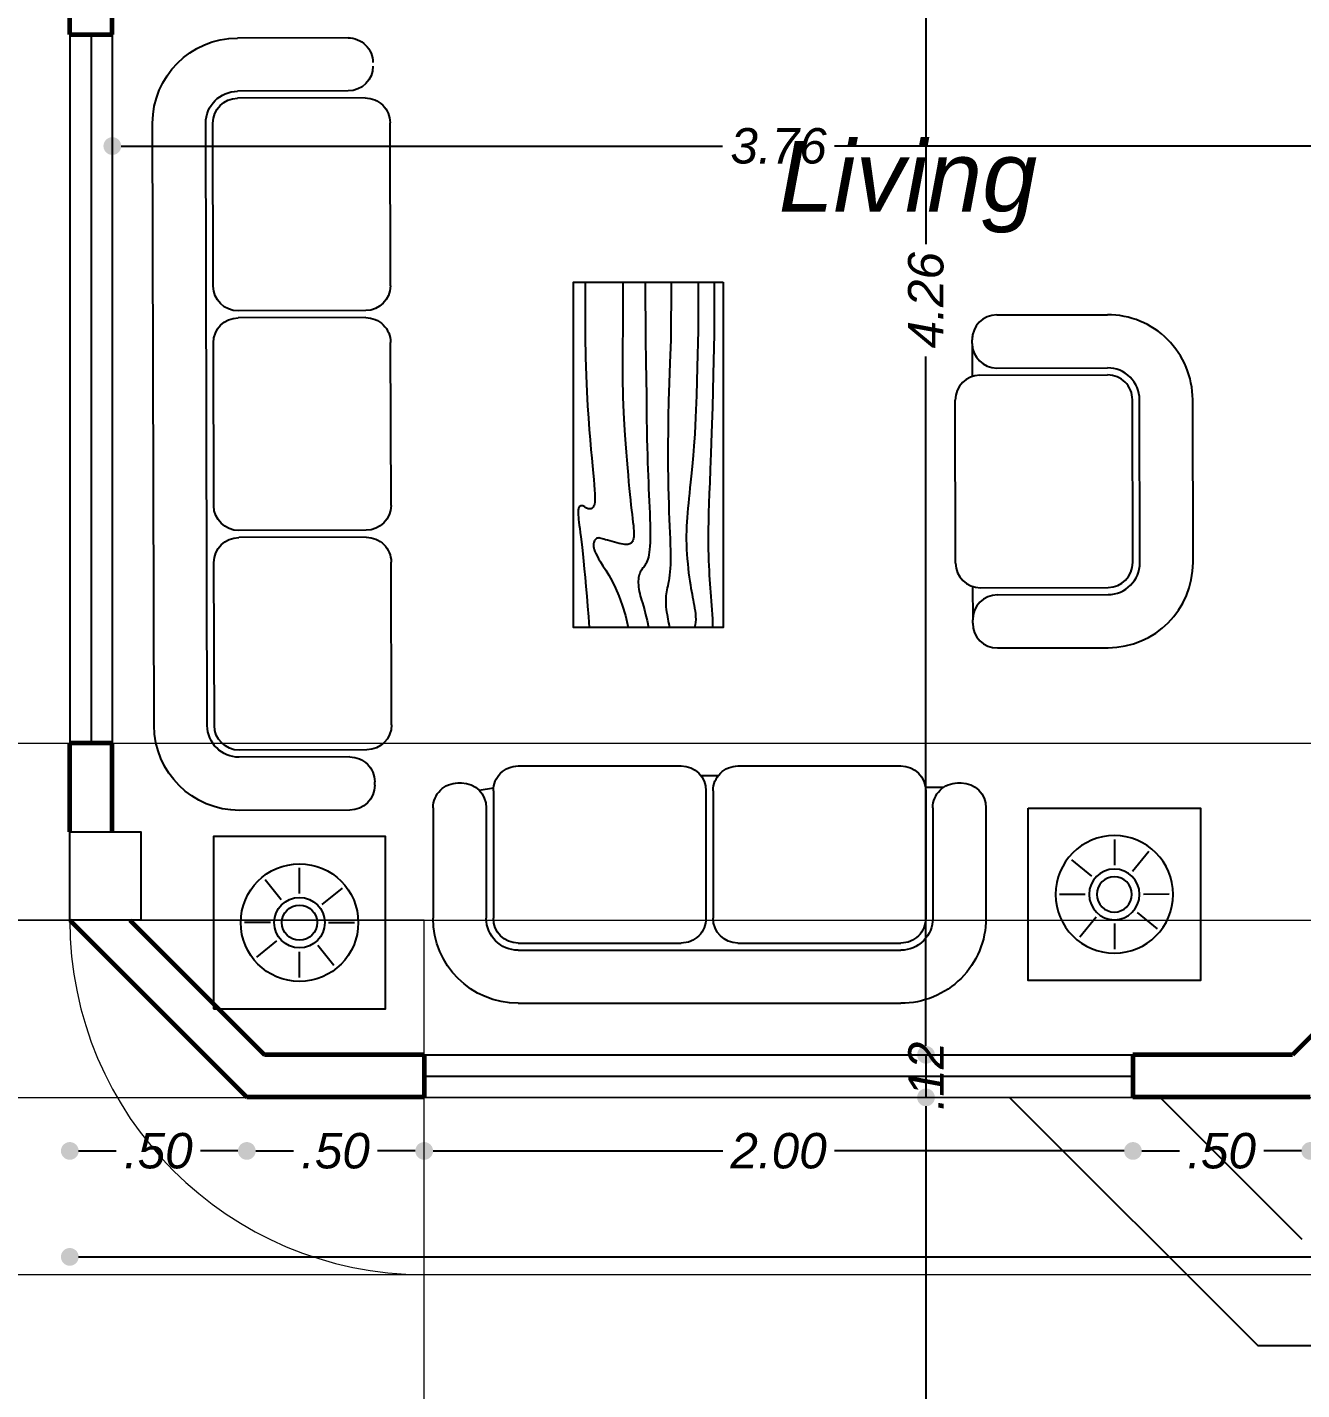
# Model space of a CAD drawing. Header units: metres. Extents: x 539 to 782, y 164 to 633.
# Drawn here: x 683.043 to 686.64, y 356.751 to 360.597 of the extents above; entities that cross this region are included whole.
import ezdxf

# ---------------------------------------------------------------- set-up
doc = ezdxf.new("R2010")
doc.units = ezdxf.units.M
doc.header["$PDMODE"] = 35
for name, color, linetype in [('ALUMINIO', 9, 'Continuous'), ('COLUMNAS', 6, 'Continuous'), ('Losa', 7, 'Continuous'), ('Mobiliario Sanit', 40, 'Continuous'), ('TEXTO', 134, 'Continuous')]:
    doc.layers.add(name, color=color, linetype=linetype)
for name, color, linetype, lineweight in [('auxiliares', 251, 'Continuous', 20), ('cota', 1, 'Continuous', 15), ('Mobiliario', 42, 'Continuous', 9), ('MURO', 4, 'Continuous', 60), ('ventanas', 2, 'Continuous', 25)]:
    doc.layers.add(name, color=color, linetype=linetype, lineweight=lineweight)
doc.styles.add('ARIAL', font='ariali.ttf')
doc.styles.add('STYLE1', font='ariali.ttf')
doc.dimstyles.new('C_50', dxfattribs={"dimscale": 0.5, "dimtxt": 0.2, "dimasz": 0.1, "dimexe": 0.1, "dimexo": 0.1, "dimgap": 0.05, "dimtad": 0, "dimzin": 4, "dimdsep": 46, "dimtxsty": 'ARIAL', "dimblk": 'DOT', "dimcen": 0.09, "dimse1": 1, "dimse2": 1, "dimclrd": 1, "dimclre": 1, "dimclrt": 2, "dimadec": 0, "dimazin": 0, "dimtfac": 1, "dimtix": 1, "dimtmove": 2, "dimatfit": 3, "dimfxl": 1, "dimtolj": 1, "dimtzin": 0, "dimarcsym": 0})

# ---------------------------------------------------------------- blocks, each defined once
blk = doc.blocks.new('A$C37B172D0')
for p, q in [((0.1179, 0.94), (0.43, 0.94)), ((0.0479, 0.86), (0.0479, 0.87)), ((0.0481, 0.8793), (0.0481, 0.8745)), ((0.0481, 0.8555), (0.0481, 0.7665)), ((0.07, 0.77), (0.43, 0.77)), ((0.1179, 0.79), (0.43, 0.79)), ((0, 0.24), (0, 0.7)), ((0.5, 0.24), (0.5, 0.7)), ((0.52, 0.24), (0.52, 0.7)), ((0.67, 0.24), (0.67, 0.7)), ((0.048, 0.1735), (0.048, 0.0836)), ((0.07, 0.17), (0.43, 0.17)), ((0.1179, 0.15), (0.43, 0.15)), ((0.0479, 0.07), (0.0479, 0.08)), ((0.1179, 0), (0.43, 0))]:
    blk.add_line(p, q)
for centre, radius, start, end in [((0.1179, 0.87), 0.07, 90, 180), ((0.43, 0.7), 0.24, 360, 90), ((0.1179, 0.86), 0.07, 180, 270), ((0.07, 0.7), 0.07, 90, 180), ((0.43, 0.7), 0.09, 360, 90), ((0.43, 0.7), 0.07, 360, 90), ((0.07, 0.24), 0.07, 180, 270), ((0.43, 0.24), 0.24, 270, 360), ((0.43, 0.24), 0.07, 270, 360), ((0.43, 0.24), 0.09, 270, 360), ((0.1179, 0.08), 0.07, 90, 180), ((0.1179, 0.07), 0.07, 180, 270)]:
    blk.add_arc(centre, radius, start, end)
blk = doc.blocks.new('A$C64280930')
for p, q in [((0.2026, 0.271), (0.2027, 0.3317)), ((0.1215, 0.3032), (0.1595, 0.2559)), ((0.256, 0.2454), (0.3033, 0.2833)), ((0.0733, 0.2025), (0.134, 0.2025)), ((0.271, 0.2025), (0.3317, 0.2025)), ((0.1017, 0.1217), (0.149, 0.1596)), ((0.2023, 0.0733), (0.2024, 0.134)), ((0.2455, 0.1491), (0.2835, 0.1018))]:
    blk.add_line(p, q)
blk.add_lwpolyline([(0, 0.405), (0, 0), (0.405, 0), (0.405, 0.405)], close=True)
for radius in [0.1382, 0.0595, 0.0415]:
    blk.add_circle((0.2025, 0.2025), radius)
blk = doc.blocks.new('A$C2C9B10F6')
for p, q in [((0.24, 0.67), (0.7, 0.67)), ((0.86, 0.67), (1.32, 0.67)), ((1.48, 0.67), (1.94, 0.67)), ((0.07, 0.6221), (0.08, 0.6221)), ((0.17, 0.6), (0.17, 0.24)), ((0.77, 0.6), (0.77, 0.24)), ((0.79, 0.6), (0.79, 0.24)), ((1.39, 0.6), (1.39, 0.24)), ((1.41, 0.6), (1.41, 0.24)), ((2.01, 0.6), (2.01, 0.24)), ((0, 0.5521), (0, 0.24)), ((0.15, 0.5521), (0.15, 0.24)), ((2.03, 0.5521), (2.03, 0.24)), ((2.18, 0.5521), (2.18, 0.24)), ((0.24, 0.17), (0.7, 0.17)), ((0.86, 0.17), (1.32, 0.17)), ((1.48, 0.17), (1.94, 0.17)), ((0.24, 0.15), (1.94, 0.15)), ((0.24, 0), (1.94, 0))]:
    blk.add_line(p, q)
for centre, radius, start, end in [((0.24, 0.6), 0.07, 90, 180), ((0.7, 0.6), 0.07, 0, 90), ((0.86, 0.6), 0.07, 90, 180), ((1.32, 0.6), 0.07, 0, 90), ((1.48, 0.6), 0.07, 90, 180), ((1.94, 0.6), 0.07, 0, 90), ((0.07, 0.5521), 0.07, 90, 180), ((0.08, 0.5521), 0.07, 0, 90), ((2.1, 0.5521), 0.07, 90, 180), ((2.11, 0.5521), 0.07, 0, 90), ((0.24, 0.24), 0.24, 180, 270), ((0.24, 0.24), 0.09, 180, 270), ((0.24, 0.24), 0.07, 180, 270), ((0.7, 0.24), 0.07, 270, 0), ((0.86, 0.24), 0.07, 180, 270), ((1.32, 0.24), 0.07, 270, 0), ((1.48, 0.24), 0.07, 180, 270), ((1.94, 0.24), 0.24, 270, 0), ((1.94, 0.24), 0.09, 270, 0), ((1.94, 0.24), 0.07, 270, 0)]:
    blk.add_arc(centre, radius, start, end)
blk = doc.blocks.new('A$C23F449F7')
for p, q in [((0.5515, 1.5614), (0.2394, 1.5614)), ((0.6215, 1.4814), (0.6215, 1.4914)), ((0.6088, 1.4412), (0.6089, 1.3907)), ((0.5515, 1.4114), (0.2394, 1.4114)), ((0.5994, 1.3914), (0.2394, 1.3914)), ((-0.0006, 0.2414), (-0.0006, 1.3214)), ((0.1494, 0.2414), (0.1494, 1.3214)), ((0.1694, 0.8614), (0.1694, 1.3214)), ((0.6694, 0.8614), (0.6694, 1.3214)), ((0.5994, 0.7914), (0.2394, 0.7914)), ((0.5994, 0.7714), (0.2394, 0.7714)), ((0.6416, 0.8055), (0.6417, 0.7572)), ((0.1694, 0.2414), (0.1694, 0.7014)), ((0.6694, 0.2414), (0.6694, 0.7014)), ((0.5994, 0.1714), (0.2394, 0.1714)), ((0.601, 0.1309), (0.6081, 0.1719)), ((0.5515, 0.1514), (0.2394, 0.1514)), ((0.6215, 0.0714), (0.6215, 0.0814)), ((0.5515, 0.0014), (0.2394, 0.0014))]:
    blk.add_line(p, q)
for centre, radius, start, end in [((0.2394, 1.3214), 0.24, 90, 180), ((0.5515, 1.4914), 0.07, 0, 90), ((0.5515, 1.4814), 0.07, 270, 0), ((0.2394, 1.3214), 0.09, 90, 180), ((0.2394, 1.3214), 0.07, 90, 180), ((0.5994, 1.3214), 0.07, 0, 90), ((0.2394, 0.8614), 0.07, 180, 270), ((0.5994, 0.8614), 0.07, 270, 0), ((0.2394, 0.7014), 0.07, 90, 180), ((0.5994, 0.7014), 0.07, 0, 90), ((0.2394, 0.2414), 0.24, 180, 270), ((0.2394, 0.2414), 0.09, 180, 270), ((0.2394, 0.2414), 0.07, 180, 270), ((0.5994, 0.2414), 0.07, 270, 0), ((0.5515, 0.0814), 0.07, 0, 90), ((0.5515, 0.0714), 0.07, 270, 0)]:
    blk.add_arc(centre, radius, start, end)
blk = doc.blocks.new('_Dot')
at = {"color": 0, "linetype": 'ByBlock', "lineweight": -2}
blk.add_line((-0.5, 0), (-1, 0), dxfattribs=at)
at = {"color": 0, "linetype": 'ByBlock', "const_width": 0.5}
blk.add_lwpolyline([(-0.25, 0, 1), (0.25, 0, 1)], format="xyb", close=True, dxfattribs=at)
blk = doc.blocks.new('*D74')
at = {"layer": 'cota', "color": 1, "lineweight": -2, "transparency": 16777216}
for p, q in [((683.3333, 360.2616), (685.0053, 360.2616)), ((686.9933, 360.2616), (685.3212, 360.2616))]:
    blk.add_line(p, q, dxfattribs=at)
at = {"layer": 'Defpoints', "color": 0, "transparency": 16777216}
for p in [(687.0433, 360.2616), (683.2833, 359.5762), (687.0433, 359.5762)]:
    blk.add_point(p, dxfattribs=at)
at = {"layer": 'cota', "color": 1, "lineweight": -2, "transparency": 16777216, "xscale": 0.05, "yscale": 0.05, "zscale": 0.05, "rotation": 180}
blk.add_blockref('_Dot', (683.2833, 360.2616), dxfattribs=at)
at = {"layer": 'cota', "color": 1, "lineweight": -2, "transparency": 16777216, "xscale": 0.05, "yscale": 0.05, "zscale": 0.05}
blk.add_blockref('_Dot', (687.0433, 360.2616), dxfattribs=at)
at = {"layer": 'cota', "color": 2, "transparency": 16777216, "insert": (685.1633, 360.2616), "char_height": 0.1, "attachment_point": 5, "style": 'ARIAL'}
blk.add_mtext('\\A1;3.76', dxfattribs=at)
blk = doc.blocks.new('*D84')
at = {"layer": 'cota', "color": 1, "lineweight": -2, "transparency": 16777216}
for p, q in [((685.5793, 361.9065), (685.5793, 359.9851)), ((685.5793, 357.7465), (685.5793, 359.6679))]:
    blk.add_line(p, q, dxfattribs=at)
at = {"layer": 'Defpoints', "color": 0, "transparency": 16777216}
for p in [(684.5307, 361.9565), (685.5793, 361.9565), (685.4107, 357.6965)]:
    blk.add_point(p, dxfattribs=at)
at = {"layer": 'cota', "color": 1, "lineweight": -2, "transparency": 16777216, "xscale": 0.05, "yscale": 0.05, "zscale": 0.05}
for p, rotation in [((685.5793, 361.9565), 90), ((685.5793, 357.6965), 270)]:
    blk.add_blockref('_Dot', p, dxfattribs=dict(at, rotation=rotation))
at = {"layer": 'cota', "color": 2, "transparency": 16777216, "insert": (685.5793, 359.8265), "char_height": 0.1, "attachment_point": 5, "rotation": 90, "style": 'ARIAL'}
blk.add_mtext('\\A1;4.26', dxfattribs=at)
blk = doc.blocks.new('*D111')
at = {"layer": 'cota', "color": 1, "lineweight": -2, "transparency": 16777216}
for p, q in [((682.8437, 362.0262), (682.8437, 361.4775)), ((682.8437, 360.6262), (682.8437, 361.175))]:
    blk.add_line(p, q, dxfattribs=at)
at = {"layer": 'Defpoints', "color": 0, "transparency": 16777216}
for p in [(683.1633, 362.0762), (682.8437, 360.5762), (683.1633, 360.5762)]:
    blk.add_point(p, dxfattribs=at)
at = {"layer": 'cota', "color": 1, "lineweight": -2, "transparency": 16777216, "xscale": 0.05, "yscale": 0.05, "zscale": 0.05}
for p, rotation in [((682.8437, 362.0762), 90), ((682.8437, 360.5762), 270)]:
    blk.add_blockref('_Dot', p, dxfattribs=dict(at, rotation=rotation))
at = {"layer": 'cota', "color": 2, "transparency": 16777216, "insert": (682.8437, 361.3262), "char_height": 0.1, "attachment_point": 5, "rotation": 90, "style": 'ARIAL'}
blk.add_mtext('\\A1;1.50', dxfattribs=at)
blk = doc.blocks.new('*D383')
at = {"layer": 'cota', "color": 1, "lineweight": -2, "transparency": 16777216}
for p, q in [((682.8448, 358.5262), (682.8448, 358.445)), ((682.8448, 358.1262), (682.8448, 358.2075))]:
    blk.add_line(p, q, dxfattribs=at)
at = {"layer": 'Defpoints', "color": 0, "transparency": 16777216}
for p in [(683.1633, 358.5762), (682.8448, 358.0762), (683.1633, 358.0762)]:
    blk.add_point(p, dxfattribs=at)
at = {"layer": 'cota', "color": 1, "lineweight": -2, "transparency": 16777216, "xscale": 0.05, "yscale": 0.05, "zscale": 0.05}
for p, rotation in [((682.8448, 358.5762), 90), ((682.8448, 358.0762), 270)]:
    blk.add_blockref('_Dot', p, dxfattribs=dict(at, rotation=rotation))
at = {"layer": 'cota', "color": 2, "transparency": 16777216, "insert": (682.8448, 358.3262), "char_height": 0.1, "attachment_point": 5, "rotation": 90, "style": 'ARIAL'}
blk.add_mtext('\\A1;.50', dxfattribs=at)
blk = doc.blocks.new('*D384')
at = {"layer": 'cota', "color": 1, "lineweight": -2, "transparency": 16777216}
for p, q in [((682.8448, 358.0262), (682.8448, 357.9451)), ((682.8448, 357.6265), (682.8448, 357.7076))]:
    blk.add_line(p, q, dxfattribs=at)
at = {"layer": 'Defpoints', "color": 0, "transparency": 16777216}
for p in [(683.1633, 358.0762), (682.8448, 357.5765), (683.6628, 357.5765)]:
    blk.add_point(p, dxfattribs=at)
at = {"layer": 'cota', "color": 1, "lineweight": -2, "transparency": 16777216, "xscale": 0.05, "yscale": 0.05, "zscale": 0.05}
for p, rotation in [((682.8448, 358.0762), 90), ((682.8448, 357.5765), 270)]:
    blk.add_blockref('_Dot', p, dxfattribs=dict(at, rotation=rotation))
at = {"layer": 'cota', "color": 2, "transparency": 16777216, "insert": (682.8448, 357.8264), "char_height": 0.1, "attachment_point": 5, "rotation": 90, "style": 'ARIAL'}
blk.add_mtext('\\A1;.50', dxfattribs=at)
blk = doc.blocks.new('*D385')
at = {"layer": 'cota', "color": 1, "lineweight": -2, "transparency": 16777216}
for p, q in [((683.2133, 357.4251), (683.2943, 357.4251)), ((683.6128, 357.4251), (683.5317, 357.4251))]:
    blk.add_line(p, q, dxfattribs=at)
at = {"layer": 'Defpoints', "color": 0, "transparency": 16777216}
for p in [(683.1633, 358.2799), (683.6628, 357.7801), (683.6628, 357.4251)]:
    blk.add_point(p, dxfattribs=at)
at = {"layer": 'cota', "color": 1, "lineweight": -2, "transparency": 16777216, "xscale": 0.05, "yscale": 0.05, "zscale": 0.05, "rotation": 180}
blk.add_blockref('_Dot', (683.1633, 357.4251), dxfattribs=at)
at = {"layer": 'cota', "color": 1, "lineweight": -2, "transparency": 16777216, "xscale": 0.05, "yscale": 0.05, "zscale": 0.05}
blk.add_blockref('_Dot', (683.6628, 357.4251), dxfattribs=at)
at = {"layer": 'cota', "color": 2, "transparency": 16777216, "insert": (683.413, 357.4251), "char_height": 0.1, "attachment_point": 5, "style": 'ARIAL'}
blk.add_mtext('\\A1;.50', dxfattribs=at)
blk = doc.blocks.new('*D386')
at = {"layer": 'cota', "color": 1, "lineweight": -2, "transparency": 16777216}
for p, q in [((683.7128, 357.4251), (683.7943, 357.4251)), ((684.1133, 357.4251), (684.0317, 357.4251))]:
    blk.add_line(p, q, dxfattribs=at)
at = {"layer": 'Defpoints', "color": 0, "transparency": 16777216}
for p in [(683.6628, 357.7801), (684.1633, 357.4251), (684.1633, 357.4251)]:
    blk.add_point(p, dxfattribs=at)
at = {"layer": 'cota', "color": 1, "lineweight": -2, "transparency": 16777216, "xscale": 0.05, "yscale": 0.05, "zscale": 0.05, "rotation": 180}
blk.add_blockref('_Dot', (683.6628, 357.4251), dxfattribs=at)
at = {"layer": 'cota', "color": 1, "lineweight": -2, "transparency": 16777216, "xscale": 0.05, "yscale": 0.05, "zscale": 0.05}
blk.add_blockref('_Dot', (684.1633, 357.4251), dxfattribs=at)
at = {"layer": 'cota', "color": 2, "transparency": 16777216, "insert": (683.913, 357.4251), "char_height": 0.1, "attachment_point": 5, "style": 'ARIAL'}
blk.add_mtext('\\A1;.50', dxfattribs=at)
blk = doc.blocks.new('*D387')
at = {"layer": 'cota', "color": 1, "lineweight": -2, "transparency": 16777216}
for p, q in [((684.2133, 357.4251), (685.0058, 357.4251)), ((686.1133, 357.4251), (685.3208, 357.4251))]:
    blk.add_line(p, q, dxfattribs=at)
at = {"layer": 'Defpoints', "color": 0, "transparency": 16777216}
for p in [(684.1633, 357.4251), (686.1633, 357.4251), (686.1633, 357.4251)]:
    blk.add_point(p, dxfattribs=at)
at = {"layer": 'cota', "color": 1, "lineweight": -2, "transparency": 16777216, "xscale": 0.05, "yscale": 0.05, "zscale": 0.05, "rotation": 180}
blk.add_blockref('_Dot', (684.1633, 357.4251), dxfattribs=at)
at = {"layer": 'cota', "color": 1, "lineweight": -2, "transparency": 16777216, "xscale": 0.05, "yscale": 0.05, "zscale": 0.05}
blk.add_blockref('_Dot', (686.1633, 357.4251), dxfattribs=at)
at = {"layer": 'cota', "color": 2, "transparency": 16777216, "insert": (685.1633, 357.4251), "char_height": 0.1, "attachment_point": 5, "style": 'ARIAL'}
blk.add_mtext('\\A1;2.00', dxfattribs=at)
blk = doc.blocks.new('*D388')
at = {"layer": 'cota', "color": 1, "lineweight": -2, "transparency": 16777216}
for p, q in [((686.2133, 357.4251), (686.2947, 357.4251)), ((686.6136, 357.4251), (686.5322, 357.4251))]:
    blk.add_line(p, q, dxfattribs=at)
at = {"layer": 'Defpoints', "color": 0, "transparency": 16777216}
for p in [(686.1633, 357.7799), (686.6636, 357.7801), (686.6636, 357.4251)]:
    blk.add_point(p, dxfattribs=at)
at = {"layer": 'cota', "color": 1, "lineweight": -2, "transparency": 16777216, "xscale": 0.05, "yscale": 0.05, "zscale": 0.05, "rotation": 180}
blk.add_blockref('_Dot', (686.1633, 357.4251), dxfattribs=at)
at = {"layer": 'cota', "color": 1, "lineweight": -2, "transparency": 16777216, "xscale": 0.05, "yscale": 0.05, "zscale": 0.05}
blk.add_blockref('_Dot', (686.6636, 357.4251), dxfattribs=at)
at = {"layer": 'cota', "color": 2, "transparency": 16777216, "insert": (686.4134, 357.4251), "char_height": 0.1, "attachment_point": 5, "style": 'ARIAL'}
blk.add_mtext('\\A1;.50', dxfattribs=at)
blk = doc.blocks.new('*D395')
at = {"layer": 'cota', "color": 1, "lineweight": -2, "transparency": 16777216}
for p, q in [((683.2133, 357.1261), (687.5064, 357.1261)), ((692.1133, 357.1261), (687.8202, 357.1261))]:
    blk.add_line(p, q, dxfattribs=at)
at = {"layer": 'Defpoints', "color": 0, "transparency": 16777216}
for p in [(683.1633, 358.5919), (692.1633, 358.5919), (692.1633, 357.1261)]:
    blk.add_point(p, dxfattribs=at)
at = {"layer": 'cota', "color": 1, "lineweight": -2, "transparency": 16777216, "xscale": 0.05, "yscale": 0.05, "zscale": 0.05, "rotation": 180}
blk.add_blockref('_Dot', (683.1633, 357.1261), dxfattribs=at)
at = {"layer": 'cota', "color": 1, "lineweight": -2, "transparency": 16777216, "xscale": 0.05, "yscale": 0.05, "zscale": 0.05}
blk.add_blockref('_Dot', (692.1633, 357.1261), dxfattribs=at)
at = {"layer": 'cota', "color": 2, "transparency": 16777216, "insert": (687.6633, 357.1261), "char_height": 0.1, "attachment_point": 5, "style": 'ARIAL'}
blk.add_mtext('\\A1;9.00', dxfattribs=at)
blk = doc.blocks.new('*D405')
at = {"layer": 'cota', "color": 1, "lineweight": -2, "transparency": 16777216}
for p, q in [((685.5793, 357.7465), (685.5793, 357.7965)), ((685.5793, 357.6965), (685.5793, 357.5763)), ((685.5793, 357.5263), (685.5793, 357.4763))]:
    blk.add_line(p, q, dxfattribs=at)
at = {"layer": 'Defpoints', "color": 0, "transparency": 16777216}
for p in [(685.6386, 357.6965), (685.5793, 357.5763), (685.6385, 357.5763)]:
    blk.add_point(p, dxfattribs=at)
at = {"layer": 'cota', "color": 1, "lineweight": -2, "transparency": 16777216, "xscale": 0.05, "yscale": 0.05, "zscale": 0.05}
for p, rotation in [((685.5793, 357.6965), 270), ((685.5793, 357.5763), 90)]:
    blk.add_blockref('_Dot', p, dxfattribs=dict(at, rotation=rotation))
at = {"layer": 'cota', "color": 2, "transparency": 16777216, "insert": (685.5793, 357.6364), "char_height": 0.1, "attachment_point": 5, "rotation": 90, "style": 'ARIAL'}
blk.add_mtext('\\A1;.12', dxfattribs=at)
blk = doc.blocks.new('*D406')
at = {"layer": 'cota', "color": 1, "lineweight": -2, "transparency": 16777216}
for p, q in [((685.5793, 357.5263), (685.5793, 355.984)), ((685.5793, 354.1262), (685.5793, 355.6685))]:
    blk.add_line(p, q, dxfattribs=at)
at = {"layer": 'Defpoints', "color": 0, "transparency": 16777216}
for p in [(685.6385, 357.5763), (685.5793, 354.0762), (685.5793, 354.0762)]:
    blk.add_point(p, dxfattribs=at)
at = {"layer": 'cota', "color": 1, "lineweight": -2, "transparency": 16777216, "xscale": 0.05, "yscale": 0.05, "zscale": 0.05}
for p, rotation in [((685.5793, 357.5763), 90), ((685.5793, 354.0762), 270)]:
    blk.add_blockref('_Dot', p, dxfattribs=dict(at, rotation=rotation))
at = {"layer": 'cota', "color": 2, "transparency": 16777216, "insert": (685.5793, 355.8263), "char_height": 0.1, "attachment_point": 5, "rotation": 90, "style": 'ARIAL'}
blk.add_mtext('\\A1;3.50', dxfattribs=at)
blk = doc.blocks.new('*D407')
at = {"layer": 'cota', "color": 1, "lineweight": -2, "transparency": 16777216}
for p, q in [((686.7136, 357.4251), (686.7947, 357.4251)), ((687.1133, 357.4251), (687.0322, 357.4251))]:
    blk.add_line(p, q, dxfattribs=at)
at = {"layer": 'Defpoints', "color": 0, "transparency": 16777216}
for p in [(687.1633, 358.4807), (686.6636, 357.981), (687.1633, 357.4251)]:
    blk.add_point(p, dxfattribs=at)
at = {"layer": 'cota', "color": 1, "lineweight": -2, "transparency": 16777216, "xscale": 0.05, "yscale": 0.05, "zscale": 0.05, "rotation": 180}
blk.add_blockref('_Dot', (686.6636, 357.4251), dxfattribs=at)
at = {"layer": 'cota', "color": 1, "lineweight": -2, "transparency": 16777216, "xscale": 0.05, "yscale": 0.05, "zscale": 0.05}
blk.add_blockref('_Dot', (687.1633, 357.4251), dxfattribs=at)
at = {"layer": 'cota', "color": 2, "transparency": 16777216, "insert": (686.9134, 357.4251), "char_height": 0.1, "attachment_point": 5, "style": 'ARIAL'}
blk.add_mtext('\\A1;.50', dxfattribs=at)

msp = doc.modelspace()

# ---------------------------------------------------------------- linework, layer by layer
at = {"layer": 'ALUMINIO'}
for p, q in [((683.2233, 360.5762), (683.2233, 358.5762)), ((684.1633, 357.6365), (686.1633, 357.6365))]:
    msp.add_line(p, q, dxfattribs=at)
at = {"layer": 'auxiliares'}
for p, q in [((684.1633, 358.0762), (680.1633, 358.0762)), ((684.1633, 354.0762), (684.1633, 358.0762))]:
    msp.add_line(p, q, dxfattribs=at)
for radius in [4, 1]:
    msp.add_arc((684.1633, 358.0762), radius, 180, 270, dxfattribs=at)
at = {"layer": 'COLUMNAS'}
msp.add_lwpolyline([(683.1633, 358.3262), (683.3633, 358.3262), (683.3633, 358.0762), (683.1633, 358.0762), (683.1633, 358.3262)], dxfattribs=at)
at = {"layer": 'Losa'}
for p, q in [((685.8153, 357.5763), (686.5153, 356.8762)), ((686.2393, 357.5765), (686.6396, 357.1762)), ((686.5153, 356.8762), (689.0316, 356.8762))]:
    msp.add_line(p, q, dxfattribs=at)
at = {"layer": 'Mobiliario'}
for p, q in [((680.1633, 358.5762), (692.6633, 358.5762)), ((680.1633, 358.0762), (692.6633, 358.0762)), ((680.1633, 357.5762), (692.6633, 357.5762)), ((680.1633, 357.0762), (692.6633, 357.0762))]:
    msp.add_line(p, q, dxfattribs=at)
at = {"layer": 'Mobiliario Sanit'}
msp.add_lwpolyline([(685.0073, 359.8775), (685.0073, 358.9028), (684.5846, 358.9028), (684.5846, 359.8775)], close=True, dxfattribs=at)
for points in [[(684.6171, 359.8775), (684.6173, 359.7245), (684.6186, 359.6652), (684.6202, 359.6135), (684.6222, 359.5683), (684.6243, 359.5287), (684.6267, 359.4935), (684.6291, 359.4617), (684.6315, 359.4324), (684.6338, 359.4055), (684.6361, 359.3809), (684.6382, 359.3586), (684.6401, 359.3385), (684.6418, 359.3206), (684.6431, 359.3049), (684.6441, 359.2913), (684.6447, 359.2799), (684.645, 359.2703), (684.6448, 359.2625), (684.6444, 359.2561), (684.6436, 359.2511), (684.6426, 359.2472), (684.6413, 359.2442), (684.6398, 359.2419), (684.6381, 359.2401), (684.6362, 359.2388), (684.6342, 359.2379), (684.6322, 359.2375), (684.63, 359.2373), (684.6279, 359.2375), (684.6258, 359.238), (684.6237, 359.2387), (684.6217, 359.2396), (684.6198, 359.2406), (684.618, 359.2417), (684.6163, 359.2428), (684.6146, 359.2439), (684.613, 359.2449), (684.6113, 359.2457), (684.6097, 359.2462), (684.6081, 359.2464), (684.6065, 359.2464), (684.605, 359.246), (684.6035, 359.2454), (684.6022, 359.2444), (684.601, 359.2432), (684.5999, 359.2416), (684.599, 359.2397), (684.5983, 359.2376), (684.5978, 359.235), (684.5975, 359.232), (684.5974, 359.2285), (684.5975, 359.2243), (684.5978, 359.2195), (684.5983, 359.2139), (684.599, 359.2075), (684.5999, 359.2002), (684.601, 359.1918), (684.6022, 359.1822), (684.6037, 359.1712), (684.6053, 359.1586), (684.607, 359.1444), (684.6088, 359.1283), (684.6108, 359.1102), (684.6129, 359.09), (684.615, 359.0678), (684.6172, 359.0438), (684.6195, 359.0182), (684.6219, 358.9911), (684.6242, 358.9627), (684.6267, 358.9332), (684.6291, 358.9028)], [(684.7243, 359.8775), (684.724, 359.7641), (684.7232, 359.6777), (684.7233, 359.6081), (684.7241, 359.5528), (684.7254, 359.5091), (684.7272, 359.4743), (684.7291, 359.4458), (684.7312, 359.4209), (684.7331, 359.3974), (684.735, 359.3748), (684.7368, 359.3534), (684.7386, 359.3329), (684.7403, 359.3136), (684.7419, 359.2953), (684.7435, 359.2782), (684.7451, 359.2623), (684.7468, 359.2476), (684.7483, 359.2341), (684.7498, 359.2216), (684.7512, 359.2103), (684.7524, 359.2001), (684.7535, 359.1908), (684.7543, 359.1826), (684.7548, 359.1753), (684.7551, 359.1688), (684.755, 359.1633), (684.7547, 359.1584), (684.7541, 359.1543), (684.7533, 359.1508), (684.7523, 359.1477), (684.751, 359.1452), (684.7494, 359.143), (684.7477, 359.1411), (684.7457, 359.1396), (684.7434, 359.1384), (684.7407, 359.1375), (684.7376, 359.137), (684.7339, 359.1368), (684.7296, 359.137), (684.7247, 359.1376), (684.7192, 359.1386), (684.7131, 359.14), (684.7066, 359.1415), (684.7, 359.1433), (684.6934, 359.1451), (684.6869, 359.147), (684.6808, 359.1488), (684.6753, 359.1505), (684.6704, 359.152), (684.6661, 359.1533), (684.6624, 359.1543), (684.6592, 359.155), (684.6563, 359.1553), (684.6538, 359.1552), (684.6516, 359.1547), (684.6495, 359.1538), (684.6475, 359.1523), (684.6457, 359.1504), (684.6441, 359.148), (684.6428, 359.1453), (684.6417, 359.1422), (684.641, 359.1388), (684.6407, 359.1351), (684.6409, 359.1312), (684.6416, 359.127), (684.6428, 359.1225), (684.6448, 359.1174), (684.6475, 359.1115), (684.651, 359.1047), (684.6556, 359.0968), (684.6611, 359.0876), (684.6678, 359.0769), (684.6756, 359.0645), (684.6843, 359.0502), (684.6936, 359.0334), (684.7032, 359.014), (684.7129, 358.9916), (684.7222, 358.9658), (684.7309, 358.9363), (684.7387, 358.9028)], [(684.7872, 359.8775), (684.7876, 359.715), (684.7888, 359.6541), (684.7896, 359.6026), (684.7902, 359.5589), (684.7906, 359.5217), (684.791, 359.4896), (684.7914, 359.4612), (684.7918, 359.4353), (684.7924, 359.4114), (684.793, 359.3893), (684.7936, 359.3686), (684.7944, 359.3491), (684.7951, 359.3304), (684.7959, 359.3123), (684.7967, 359.2946), (684.7975, 359.2769), (684.7983, 359.2593), (684.799, 359.242), (684.7997, 359.2252), (684.8002, 359.209), (684.8007, 359.1936), (684.8009, 359.1791), (684.801, 359.1656), (684.8009, 359.1533), (684.8006, 359.1421), (684.8001, 359.132), (684.7994, 359.123), (684.7985, 359.1149), (684.7974, 359.1077), (684.7961, 359.1013), (684.7946, 359.0957), (684.7929, 359.0908), (684.791, 359.0865), (684.789, 359.0827), (684.7869, 359.0793), (684.7848, 359.0762), (684.7827, 359.0733), (684.7805, 359.0706), (684.7785, 359.0678), (684.7765, 359.0649), (684.7747, 359.0619), (684.773, 359.0587), (684.7715, 359.0553), (684.7702, 359.0516), (684.7691, 359.0477), (684.7683, 359.0434), (684.7677, 359.0388), (684.7675, 359.0337), (684.7675, 359.0284), (684.7678, 359.0227), (684.7684, 359.0168), (684.7692, 359.0108), (684.7703, 359.0047), (684.7716, 358.9985), (684.7731, 358.9924), (684.7748, 358.9863), (684.7768, 358.9797), (684.7791, 358.9722), (684.7817, 358.9633), (684.7847, 358.9524), (684.7882, 358.939), (684.7922, 358.9226), (684.7967, 358.9028)], [(684.8606, 359.8775), (684.8597, 359.7144), (684.8569, 359.6497), (684.8547, 359.5926), (684.8531, 359.5421), (684.852, 359.4972), (684.8514, 359.4569), (684.851, 359.4203), (684.8509, 359.3866), (684.8511, 359.3553), (684.8514, 359.3264), (684.8519, 359.2995), (684.8525, 359.2745), (684.8532, 359.2512), (684.854, 359.2293), (684.8548, 359.2086), (684.8556, 359.1889), (684.8563, 359.1703), (684.857, 359.1527), (684.8576, 359.1362), (684.858, 359.1207), (684.8583, 359.1062), (684.8583, 359.0929), (684.858, 359.0807), (684.8575, 359.0695), (684.8567, 359.0594), (684.8557, 359.0502), (684.8545, 359.0417), (684.8533, 359.034), (684.852, 359.027), (684.8507, 359.0204), (684.8494, 359.0143), (684.8483, 359.0085), (684.8472, 359.0029), (684.8463, 358.9975), (684.8456, 358.992), (684.8451, 358.9864), (684.8449, 358.9807), (684.8449, 358.9746), (684.8451, 358.9681), (684.8456, 358.9611), (684.8464, 358.9538), (684.8474, 358.9465), (684.8485, 358.9392), (684.8496, 358.9324), (684.8507, 358.9261), (684.8517, 358.9206), (684.8526, 358.9162), (684.8533, 358.913), (684.8539, 358.9107), (684.8543, 358.9092), (684.8545, 358.9081), (684.8547, 358.9072), (684.8547, 358.9062), (684.8548, 358.9048), (684.8548, 358.9028)], [(684.9367, 359.8775), (684.9362, 359.741), (684.9338, 359.6378), (684.9314, 359.5571), (684.9291, 359.4953), (684.9268, 359.4489), (684.9246, 359.4144), (684.9224, 359.3883), (684.9203, 359.3671), (684.9184, 359.3478), (684.9165, 359.3298), (684.9148, 359.3128), (684.9131, 359.2968), (684.9115, 359.2816), (684.9101, 359.2671), (684.9087, 359.2532), (684.9074, 359.2397), (684.9063, 359.2266), (684.9053, 359.2136), (684.9044, 359.2009), (684.9037, 359.1882), (684.9032, 359.1754), (684.9029, 359.1627), (684.9029, 359.1497), (684.9031, 359.1366), (684.9037, 359.1231), (684.9045, 359.1096), (684.9055, 359.096), (684.9068, 359.0826), (684.9082, 359.0695), (684.9096, 359.0569), (684.9112, 359.0449), (684.9128, 359.0336), (684.9144, 359.0233), (684.916, 359.0138), (684.9176, 359.0049), (684.9192, 358.9965), (684.9208, 358.9885), (684.9223, 358.9807), (684.9237, 358.9731), (684.9252, 358.9654), (684.9265, 358.9576), (684.9278, 358.9496), (684.9287, 358.9416), (684.9293, 358.9336), (684.9294, 358.9256), (684.9289, 358.9178), (684.9277, 358.9102), (684.9257, 358.9028)], [(684.9818, 359.8775), (684.9813, 359.7309), (684.979, 359.617), (684.9767, 359.525), (684.9745, 359.4518), (684.9725, 359.3941), (684.9706, 359.3484), (684.969, 359.3117), (684.9676, 359.2806), (684.9666, 359.2523), (684.9658, 359.2262), (684.9653, 359.2021), (684.9649, 359.1798), (684.9648, 359.1593), (684.9649, 359.1403), (684.9651, 359.1228), (684.9655, 359.1065), (684.9659, 359.0913), (684.9665, 359.077), (684.9671, 359.0636), (684.9678, 359.0507), (684.9686, 359.0383), (684.9695, 359.0262), (684.9704, 359.0141), (684.9714, 359.0021), (684.9724, 358.9898), (684.9735, 358.9774), (684.9744, 358.9649), (684.9754, 358.9524), (684.9761, 358.9398), (684.9768, 358.9274), (684.9772, 358.915), (684.9773, 358.9028)]]:
    msp.add_lwpolyline(points, dxfattribs=at)
at = {"layer": 'MURO'}
for p, q in [((683.1633, 360.5762), (683.1633, 361.8262)), ((683.2833, 360.5762), (683.2833, 361.8265)), ((683.1633, 360.5762), (683.2833, 360.5762)), ((683.1633, 358.3262), (683.1633, 358.5762)), ((683.2833, 358.5762), (683.1633, 358.5762)), ((683.2833, 358.3262), (683.2833, 358.5762)), ((683.1633, 358.0762), (683.6628, 357.5765)), ((683.3329, 358.0762), (683.7125, 357.6965)), ((686.9936, 358.0762), (686.6139, 357.6965)), ((684.1633, 357.6965), (683.7125, 357.6965)), ((684.1633, 357.6965), (684.1633, 357.5765)), ((686.6139, 357.6965), (686.1633, 357.6965)), ((686.1633, 357.6965), (686.1633, 357.5765)), ((684.1633, 357.5765), (683.6628, 357.5765)), ((686.6636, 357.5765), (686.1633, 357.5765))]:
    msp.add_line(p, q, dxfattribs=at)
for radius in [4, 3.88]:
    msp.add_arc((684.1633, 358.0762), radius, 180, 270, dxfattribs=at)
at = {"layer": 'ventanas'}
for p, q in [((683.1633, 360.5762), (683.1633, 358.5762)), ((683.2833, 360.5762), (683.2833, 358.5762)), ((684.1633, 357.6965), (686.1633, 357.6965)), ((684.1633, 357.5765), (686.1633, 357.5762))]:
    msp.add_line(p, q, dxfattribs=at)

# ---------------------------------------------------------------- block references
at = {"layer": 'Mobiliario Sanit', "extrusion": (0, 0, -1), "zscale": -1}
for name, p, rotation in [('A$C2C9B10F6', (-683.4018, 358.3858), 89.85839642610979), ('A$C23F449F7', (-684.1871, 357.8424), 90.00000006427794)]:
    msp.add_blockref(name, p, dxfattribs=dict(at, rotation=rotation))
at = {"layer": 'Mobiliario Sanit', "extrusion": (0, 0, -1), "xscale": -1, "zscale": -1, "rotation": 359.8779235040603}
msp.add_blockref('A$C37B172D0', (-685.6633, 358.8446), dxfattribs=at)
at = {"layer": 'Mobiliario Sanit', "extrusion": (0, 0, -1), "yscale": 1.200000000000045}
for p, xscale, zscale, rotation in [((-686.3538, 358.3923), 1.200000000000045, -1.2, 270.0000000643018), ((-684.0545, 357.8265), -1.199999999999818, -1.199999999999818, 270)]:
    msp.add_blockref('A$C64280930', p, dxfattribs=dict(at, xscale=xscale, zscale=zscale, rotation=rotation))

# ---------------------------------------------------------------- texts
at = {"layer": 'TEXTO', "style": 'STYLE1'}
msp.add_text('Living', height=0.2, rotation=360, dxfattribs=at).set_placement((685.1633, 360.0762))

# ---------------------------------------------------------------- dimensions: what is measured, and where the dimension line sits
at = {"layer": 'cota'}
for base, p1, p2, picture, middle in [((682.8437, 360.5762), (683.1633, 362.0762), (683.1633, 360.5762), '*D111', (682.8437, 361.3262)), ((685.5793, 361.9565), (685.4107, 357.6965), (684.5307, 361.9565), '*D84', (685.5793, 359.8265)), ((682.8448, 358.0762), (683.1633, 358.5762), (683.1633, 358.0762), '*D383', (682.8448, 358.3262)), ((682.8448, 357.5765), (683.1633, 358.0762), (683.6628, 357.5765), '*D384', (682.8448, 357.8264)), ((685.5793, 357.5763), (685.6386, 357.6965), (685.6385, 357.5763), '*D405', (685.5793, 357.6364)), ((685.5793, 354.0762), (685.6385, 357.5763), (685.5793, 354.0762), '*D406', (685.5793, 355.8263))]:
    dim = msp.add_linear_dim(base=base, p1=p1, p2=p2, angle=90, dimstyle='C_50', dxfattribs=at)
    dim.commit()
    dim.dimension.update_dxf_attribs({"geometry": picture, "text_midpoint": middle})
for base, p1, p2, picture, middle in [((687.0433, 360.2616), (683.2833, 359.5762), (687.0433, 359.5762), '*D74', (685.1633, 360.2616)), ((692.1633, 357.1261), (683.1633, 358.5919), (692.1633, 358.5919), '*D395', (687.6633, 357.1261)), ((687.1633, 357.4251), (686.6636, 357.981), (687.1633, 358.4807), '*D407', (686.9134, 357.4251)), ((683.6628, 357.4251), (683.1633, 358.2799), (683.6628, 357.7801), '*D385', (683.413, 357.4251)), ((684.1633, 357.4251), (683.6628, 357.7801), (684.1633, 357.4251), '*D386', (683.913, 357.4251)), ((686.6636, 357.4251), (686.1633, 357.7799), (686.6636, 357.7801), '*D388', (686.4134, 357.4251)), ((686.1633, 357.4251), (684.1633, 357.4251), (686.1633, 357.4251), '*D387', (685.1633, 357.4251))]:
    dim = msp.add_linear_dim(base=base, p1=p1, p2=p2, dimstyle='C_50', dxfattribs=at)
    dim.commit()
    dim.dimension.update_dxf_attribs({"geometry": picture, "text_midpoint": middle})

doc.saveas('drawing.dxf')
